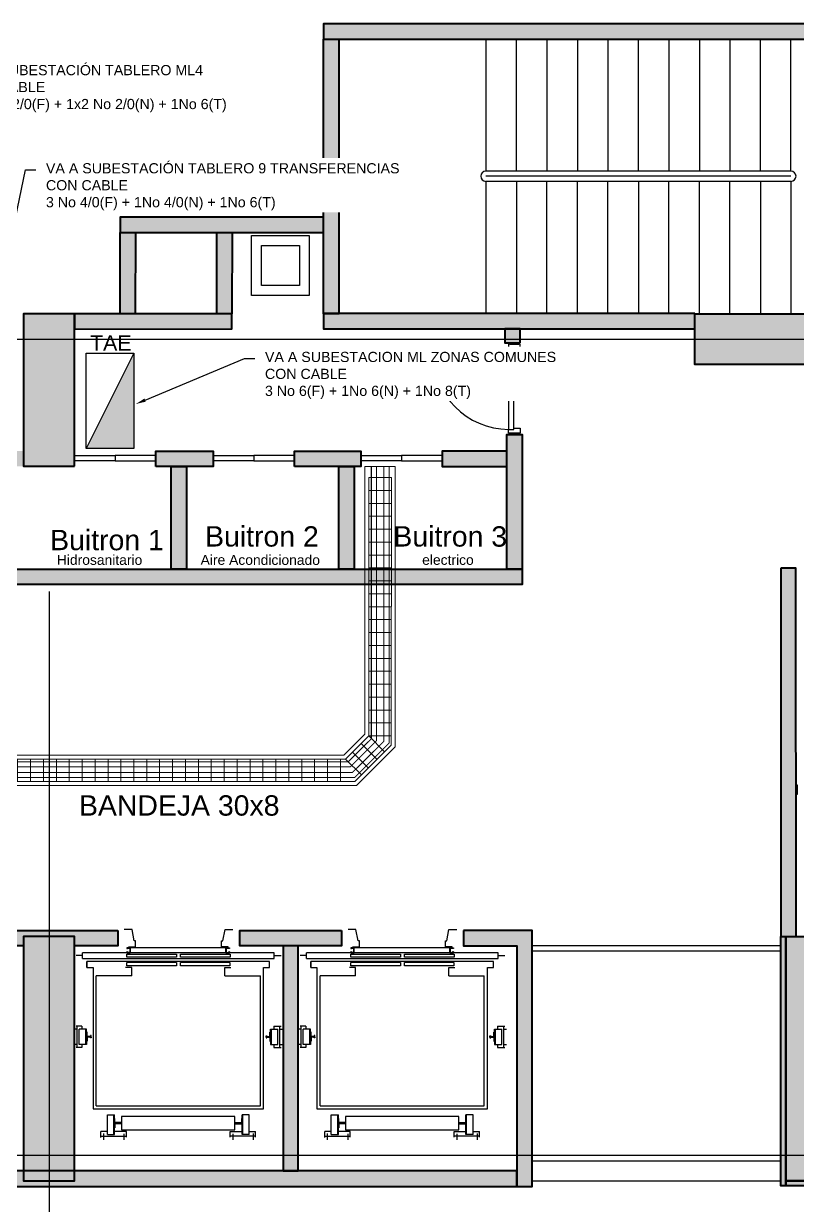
# Model space of a CAD drawing. Header units: millimetres. Extents: x -967 to 876, y -355 to 681.
# Drawn here: x 383.48 to 391.09, y -233.17 to -221.55 of the extents above; entities that cross this region are included whole.
import ezdxf
from ezdxf import colors
from ezdxf.entities.mleader import LeaderData, LeaderLine
from ezdxf.lldxf.tags import DXFTag
from ezdxf.math import Vec2, Vec3

# ---------------------------------------------------------------- set-up
doc = ezdxf.new("R2010")
doc.units = ezdxf.units.MM
doc.linetypes.add('Center', pattern=[50.8, 31.75, -6.35, 6.35, -6.35])
doc.linetypes.add('HIDDEN', pattern=[9.525, 6.35, -3.175])
for name, color, linetype, lineweight in [('-CN-GYD-BANDEJA TIPO ESCALERA', 140, 'Continuous', 18), ('-CN-GYD-TUBERÍA ILUMINACION', 5, 'Continuous', 18), ('Estructura', 8, 'Continuous', 40), ('Muro', 9, 'Continuous', 40), ('Textos 1', 7, 'Continuous', 25), ('Vidrio', 8, 'Continuous', 30)]:
    doc.layers.add(name, color=color, linetype=linetype, lineweight=lineweight)
for name, color, linetype in [('0-amob', 8, 'Continuous'), ('AMOBLAMIENTO', 8, 'Continuous'), ('AREA PARQUEO', 8, 'Continuous'), ('ASCENSOR', 8, 'Continuous'), ('EJE-ESTRUCTURA', 8, 'Center'), ('F-2', 8, 'Continuous'), ('GG_PISO 5', 8, 'Continuous'), ('HACHTCOLUMNA', 250, 'Continuous'), ('JCA_HATCH 254', 252, 'Continuous'), ('MARCO', 4, 'Continuous'), ('MUEBLE', 8, 'Continuous'), ('TB', 7, 'Continuous')]:
    doc.layers.add(name, color=color, linetype=linetype)
doc.layers.add('DIM-25', color=8, linetype='Continuous', plot=False)
doc.styles.get("Standard").update_dxf_attribs({"font": 'arial.ttf'})
tags = doc.linetypes.add('AiX_LINE', pattern='A,0.5,-0.2,["AiX",Standard,S=0.1,R=0,X=-0.1,Y=-0.05],-0.25', length=0.95).pattern_tags.tags
tags[6] = DXFTag(74, 10)

# ---------------------------------------------------------------- blocks, each defined once
blk = doc.blocks.new('Est etapa 3 torre')
at = {"layer": 'HACHTCOLUMNA'}
h = blk.add_hatch(color=256, dxfattribs=at)
h.paths.add_polyline_path([(1123.55, -5959.124), (1123.05, -5959.124), (1123.05, -5957.624), (1123.55, -5957.624)])
h.paths.add_polyline_path([(1116.05, -5959.124), (1115.55, -5959.124), (1115.55, -5957.624), (1116.05, -5957.624)])
h.paths.add_polyline_path([(1139.548, -5959.124), (1139.048, -5959.124), (1139.048, -5957.624), (1139.548, -5957.624)])
h.paths.add_polyline_path([(1132.05, -5959.124), (1131.55, -5959.124), (1131.55, -5957.624), (1132.05, -5957.624)])
h.paths.add_polyline_path([(1140.048, -5967.649), (1140.048, -5968.149), (1138.548, -5968.149), (1138.548, -5967.649)])
h.paths.add_polyline_path([(1124.05, -5967.649), (1124.05, -5968.149), (1122.55, -5968.149), (1122.55, -5967.649)])
h.paths.add_polyline_path([(1131.05, -5967.649), (1131.05, -5968.149), (1132.55, -5968.149), (1132.55, -5967.649)])
h.paths.add_polyline_path([(1115.05, -5967.649), (1115.05, -5968.149), (1116.55, -5968.149), (1116.55, -5967.649)])
h.paths.add_polyline_path([(1140.048, -5975.649), (1140.048, -5976.149), (1138.548, -5976.149), (1138.548, -5975.649)])
h.paths.add_polyline_path([(1124.05, -5975.649), (1124.05, -5976.149), (1122.55, -5976.149), (1122.55, -5975.649)])
h.paths.add_polyline_path([(1131.05, -5975.649), (1131.05, -5976.149), (1132.55, -5976.149), (1132.55, -5975.649)])
h.paths.add_polyline_path([(1115.05, -5975.649), (1115.05, -5976.149), (1116.55, -5976.149), (1116.55, -5975.649)])
h.paths.add_polyline_path([(1140.048, -5985.749), (1140.048, -5986.249), (1138.548, -5986.249), (1138.548, -5985.749)])
h.paths.add_polyline_path([(1124.05, -5985.749), (1124.05, -5986.249), (1122.55, -5986.249), (1122.55, -5985.749)])
h.paths.add_polyline_path([(1131.05, -5985.749), (1131.05, -5986.249), (1132.55, -5986.249), (1132.55, -5985.749)])
h.paths.add_polyline_path([(1115.05, -5985.749), (1115.05, -5986.249), (1116.55, -5986.249), (1116.55, -5985.749)])
h.paths.add_polyline_path([(1140.048, -5993.749), (1140.048, -5994.249), (1138.548, -5994.249), (1138.548, -5993.749)])
h.paths.add_polyline_path([(1124.05, -5993.749), (1124.05, -5994.249), (1122.55, -5994.249), (1122.55, -5993.749)])
h.paths.add_polyline_path([(1131.05, -5993.749), (1131.05, -5994.249), (1132.55, -5994.249), (1132.55, -5993.749)])
h.paths.add_polyline_path([(1115.05, -5993.749), (1115.05, -5994.249), (1116.55, -5994.249), (1116.55, -5993.749)])
h.paths.add_polyline_path([(1132.05, -6003.426), (1131.55, -6003.426), (1131.55, -6004.922), (1132.05, -6004.922)])
h.paths.add_polyline_path([(1138.153, -6003.424), (1139.653, -6003.424), (1139.653, -6003.924), (1138.153, -6003.924)])
h.paths.add_polyline_path([(1116.05, -6004.924), (1116.05, -6003.424), (1115.55, -6003.424), (1115.55, -6004.924)])
h.paths.add_polyline_path([(1123.55, -6004.924), (1123.55, -6003.424), (1123.05, -6003.424), (1123.05, -6004.924)])
h.paths.add_polyline_path([(1139.048, -6011.949), (1139.048, -6009.549), (1139.548, -6009.549), (1139.548, -6011.949)])
h.paths.add_polyline_path([(1131.55, -6009.549), (1131.55, -6011.949), (1132.05, -6011.949), (1132.05, -6009.549)])
h.paths.add_polyline_path([(1123.05, -6009.549), (1123.05, -6011.949), (1123.55, -6011.949), (1123.55, -6009.549)])
h.paths.add_polyline_path([(1116.05, -6009.549), (1116.05, -6011.949), (1115.55, -6011.949), (1115.55, -6009.549)])
at = {"layer": 'EJE-ESTRUCTURA'}
for p, q in [((1131.8, -5955.354), (1131.8, -6014.914)), ((1113.67, -6003.674), (1145.333, -6003.674)), ((1113.531, -6011.699), (1145.333, -6011.699))]:
    blk.add_line(p, q, dxfattribs=at)
at = {"layer": 'Estructura'}
for points in [[(1132.05, -6004.924), (1132.05, -6003.424), (1131.55, -6003.424), (1131.55, -6004.924)], [(1138.153, -6003.424), (1139.653, -6003.424), (1139.653, -6003.924), (1138.153, -6003.924)], [(1131.55, -6009.549), (1131.55, -6011.949), (1132.05, -6011.949), (1132.05, -6009.549)], [(1139.048, -6011.949), (1139.048, -6009.549), (1139.548, -6009.549), (1139.548, -6011.949)]]:
    blk.add_lwpolyline(points, close=True, dxfattribs=at)
blk = doc.blocks.new('MARCOE-102')
for p, q in [((0, 0), (0, -2.5)), ((0, 0), (1.75, 0)), ((1.75, 0), (1.75, -0.45)), ((0, -2.5), (1.75, -2.5)), ((0.175, -0.175), (1.575, -0.175)), ((0.175, -0.175), (0.175, -2.325)), ((0.175, -2.325), (1.575, -2.325)), ((1.375, -0.45), (1.375, -0.275)), ((1.375, -0.275), (1.575, -0.275)), ((1.75, -0.45), (1.375, -0.45)), ((1.375, -2.05), (1.375, -2.225)), ((1.75, -2.05), (1.375, -2.05)), ((1.375, -2.225), (1.575, -2.225)), ((1.575, -0.275), (1.575, -0.175)), ((1.575, -2.325), (1.575, -2.225)), ((1.75, -2.5), (1.75, -2.05))]:
    blk.add_line(p, q)
at = {"layer": 'MARCO'}
blk.add_lwpolyline([(0, 0), (0, -2.5), (1.75, -2.5), (1.75, -2.05), (1.375, -2.05), (1.375, -2.225), (1.575, -2.225), (1.575, -2.325), (0.175, -2.325), (0.175, -0.175), (1.575, -0.175), (1.575, -0.275), (1.375, -0.275), (1.375, -0.45), (1.75, -0.45), (1.75, 0), (0, 0)], dxfattribs=at)
blk = doc.blocks.new('ASCENSOR')
at = {"layer": '0-amob'}
for p, q in [((-1.747, -0.512), (-1.859, -0.533)), ((-1.859, -0.533), (-1.859, -0.609)), ((-1.69, -0.498), (-1.747, -0.498)), ((-1.747, -0.498), (-1.747, -0.512)), ((-1.69, -0.564), (-1.69, -0.498)), ((-1.68, -0.564), (-1.69, -0.564))]:
    blk.add_line(p, q, dxfattribs=at)
blk.add_lwpolyline([(-1.68, -0.564), (-1.68, 0.413), (-1.69, 0.413), (-1.69, 0.347), (-1.747, 0.347), (-1.747, 0.361), (-1.859, 0.382), (-1.859, 0.458)], dxfattribs=at)
at = {"layer": 'ASCENSOR'}
for p, q in [((-1.605, 0.869), (-1.605, 0.932)), ((-0.91, 0.876), (-0.91, 0.932)), ((-0.88, 0.922), (-0.88, 0.95)), ((-0.73, 0.922), (-0.73, 0.95)), ((-0.7, 0.876), (-0.7, 0.932)), ((-1.63, -1.015), (-1.63, 0.869)), ((-1.575, 0.869), (-1.63, 0.869)), ((-1.575, 0.869), (-1.575, -1.015)), ((-1.485, 0.826), (-1.545, 0.826)), ((-1.545, 0.826), (-1.485, 0.826)), ((-1.545, -0.971), (-1.545, 0.826)), ((-1.485, 0.826), (-1.485, 0.766)), ((-0.7, 0.921), (-0.91, 0.921)), ((-0.91, 0.876), (-0.88, 0.876)), ((-0.73, 0.902), (-0.88, 0.902)), ((-0.88, 0.83), (-0.88, 0.902)), ((-0.73, 0.836), (-0.88, 0.836)), ((-0.88, 0.836), (-0.73, 0.836)), ((-0.85, 0.83), (-0.88, 0.83)), ((-0.85, 0.83), (-0.88, 0.83)), ((-0.85, 0.83), (-0.805, 0.83)), ((-0.85, 0.83), (-0.805, 0.83)), ((-0.85, 0.83), (-0.805, 0.83)), ((-0.85, 0.83), (-0.805, 0.83)), ((-0.85, 0.823), (-0.85, 0.83)), ((-0.85, 0.823), (-0.85, 0.83)), ((-0.809, 0.823), (-0.85, 0.823)), ((-0.809, 0.823), (-0.85, 0.823)), ((-0.809, 0.785), (-0.809, 0.823)), ((-0.76, 0.83), (-0.805, 0.83)), ((-0.76, 0.83), (-0.805, 0.83)), ((-0.76, 0.83), (-0.805, 0.83)), ((-0.76, 0.83), (-0.805, 0.83)), ((-0.802, 0.823), (-0.76, 0.823)), ((-0.802, 0.823), (-0.76, 0.823)), ((-0.802, 0.785), (-0.802, 0.823)), ((-0.76, 0.823), (-0.76, 0.83)), ((-0.76, 0.823), (-0.76, 0.83)), ((-0.76, 0.83), (-0.73, 0.83)), ((-0.76, 0.83), (-0.73, 0.83)), ((-0.73, 0.836), (-0.73, 0.902)), ((-0.73, 0.876), (-0.7, 0.876)), ((-0.73, 0.83), (-0.73, 0.836)), ((-1.485, 0.766), (-0.096, 0.766)), ((-1.405, 0.385), (-1.405, 0.735)), ((-0.126, 0.735), (-1.405, 0.735)), ((-0.816, 0.785), (-0.816, 0.792)), ((-0.816, 0.792), (-0.802, 0.792)), ((-0.809, 0.785), (-0.816, 0.785)), ((-0.802, 0.785), (-0.809, 0.785)), ((-0.795, 0.792), (-0.802, 0.792)), ((-0.802, 0.785), (-0.795, 0.785)), ((-0.795, 0.785), (-0.795, 0.792)), ((-0.126, 0.735), (-0.126, -0.88)), ((-0.096, 0.766), (-0.096, -0.911)), ((-0.036, 0.625), (-0.036, 0.555)), ((0.155, 0.625), (-0.036, 0.625)), ((0.184, 0.688), (0.128, 0.688)), ((0.128, 0.625), (0.128, 0.688)), ((0.147, 0.664), (0.21, 0.664)), ((0.155, 0.625), (0.155, 0.555)), ((0.173, 0.689), (0.173, 0.438)), ((0.155, 0.561), (-0.036, 0.561)), ((0.155, 0.555), (-0.036, 0.555)), ((-0.021, 0.485), (0.109, 0.485)), ((-0.021, -0.63), (-0.021, 0.485)), ((-0.001, 0.552), (-0.001, 0.555)), ((-0.001, 0.555), (0.041, 0.555)), ((0.038, 0.552), (-0.001, 0.552)), ((0.038, 0.491), (0.038, 0.552)), ((0.041, 0.555), (0.041, 0.491)), ((0.089, 0.555), (0.041, 0.555)), ((0.047, 0.555), (0.047, 0.491)), ((0.05, 0.491), (0.05, 0.552)), ((0.05, 0.552), (0.089, 0.552)), ((0.089, 0.552), (0.089, 0.555)), ((0.089, 0.552), (0.089, 0.555)), ((0.109, 0.485), (0.109, -0.63)), ((0.128, 0.438), (0.128, 0.555)), ((-1.68, 0.434), (-1.671, 0.434)), ((-1.68, 0.434), (-1.671, 0.434)), ((-1.68, 0.399), (-1.68, 0.434)), ((-1.68, 0.399), (-1.68, 0.434)), ((-1.63, 0.399), (-1.68, 0.399)), ((-1.63, 0.399), (-1.68, 0.399)), ((-1.676, 0.43), (-1.674, 0.43)), ((-1.674, 0.43), (-1.676, 0.43)), ((-1.676, 0.402), (-1.676, 0.43)), ((-1.676, 0.43), (-1.676, 0.402)), ((-1.633, 0.402), (-1.676, 0.402)), ((-1.676, 0.402), (-1.633, 0.402)), ((-1.674, 0.426), (-1.674, 0.43)), ((-1.674, 0.426), (-1.674, 0.43)), ((-1.671, 0.426), (-1.674, 0.426)), ((-1.671, 0.426), (-1.674, 0.426)), ((-1.671, 0.434), (-1.671, 0.426)), ((-1.671, 0.434), (-1.671, 0.426)), ((-1.639, 0.434), (-1.639, 0.426)), ((-1.63, 0.434), (-1.639, 0.434)), ((-1.639, 0.434), (-1.63, 0.434)), ((-1.639, 0.426), (-1.639, 0.434)), ((-1.639, 0.426), (-1.635, 0.426)), ((-1.635, 0.426), (-1.639, 0.426)), ((-1.635, 0.43), (-1.633, 0.43)), ((-1.635, 0.426), (-1.635, 0.43)), ((-1.635, 0.43), (-1.635, 0.426)), ((-1.633, 0.43), (-1.635, 0.43)), ((-1.633, 0.402), (-1.633, 0.43)), ((-1.633, 0.402), (-1.633, 0.43)), ((-1.63, 0.399), (-1.63, 0.434)), ((-1.63, 0.434), (-1.63, 0.399)), ((-1.587, 0.433), (-1.618, 0.433)), ((-1.618, 0.433), (-1.618, -0.056)), ((-1.587, -0.056), (-1.587, 0.433)), ((-1.503, 0.434), (-1.534, 0.434)), ((-1.534, -0.056), (-1.534, 0.434)), ((-1.503, -0.056), (-1.503, 0.434)), ((-1.485, 0.385), (-1.485, 0.445)), ((-1.405, 0.385), (-1.485, 0.385)), ((0.184, 0.438), (0.128, 0.438)), ((0.149, 0.463), (0.209, 0.463)), ((-1.618, -0.056), (-1.587, -0.056)), ((-1.587, -0.095), (-1.618, -0.095)), ((-1.618, -0.095), (-1.618, -0.583)), ((-1.587, -0.583), (-1.587, -0.095)), ((-1.534, -0.056), (-1.503, -0.056)), ((-1.503, -0.095), (-1.534, -0.095)), ((-1.534, -0.58), (-1.534, -0.095)), ((-1.503, -0.58), (-1.503, -0.095)), ((-1.534, -0.58), (-1.503, -0.58)), ((-1.405, -0.53), (-1.485, -0.53)), ((-1.485, -0.53), (-1.485, -0.59)), ((-1.405, -0.53), (-1.405, -0.88)), ((-1.618, -0.583), (-1.587, -0.583)), ((0.109, -0.63), (-0.021, -0.63)), ((-0.001, -0.697), (-0.001, -0.7)), ((0.038, -0.697), (-0.001, -0.697)), ((0.038, -0.636), (0.038, -0.697)), ((0.041, -0.7), (0.041, -0.636)), ((0.047, -0.7), (0.047, -0.636)), ((0.05, -0.636), (0.05, -0.697)), ((0.05, -0.697), (0.089, -0.697)), ((0.089, -0.697), (0.089, -0.7)), ((0.184, -0.583), (0.128, -0.583)), ((0.128, -0.583), (0.128, -0.7)), ((0.149, -0.609), (0.209, -0.609)), ((0.173, -0.834), (0.173, -0.583)), ((0.155, -0.7), (-0.036, -0.7)), ((-0.036, -0.77), (-0.036, -0.7)), ((0.155, -0.706), (-0.036, -0.706)), ((0.155, -0.77), (-0.036, -0.77)), ((-0.001, -0.7), (0.041, -0.7)), ((0.089, -0.7), (0.047, -0.7)), ((0.128, -0.77), (0.128, -0.833)), ((0.147, -0.809), (0.21, -0.809)), ((0.155, -0.77), (0.155, -0.7)), ((-0.096, -0.911), (-1.485, -0.911)), ((-1.485, -0.911), (-1.485, -0.971)), ((-0.126, -0.88), (-1.405, -0.88)), ((0.184, -0.833), (0.128, -0.833)), ((-1.575, -1.015), (-1.63, -1.015)), ((-1.605, -1.015), (-1.605, -1.083)), ((-1.485, -0.971), (-1.545, -0.971)), ((-0.91, -1.011), (-0.88, -1.011)), ((-0.91, -1.011), (-0.91, -1.083)), ((-0.85, -0.981), (-0.88, -0.981)), ((-0.85, -0.981), (-0.88, -0.981)), ((-0.88, -0.981), (-0.88, -1.052)), ((-0.73, -0.987), (-0.88, -0.987)), ((-0.88, -0.987), (-0.73, -0.987)), ((-0.808, -0.974), (-0.85, -0.974)), ((-0.808, -0.974), (-0.85, -0.974)), ((-0.85, -0.974), (-0.85, -0.981)), ((-0.85, -0.974), (-0.85, -0.981)), ((-0.85, -0.981), (-0.805, -0.981)), ((-0.85, -0.981), (-0.805, -0.981)), ((-0.85, -0.981), (-0.805, -0.981)), ((-0.85, -0.981), (-0.805, -0.981)), ((-0.808, -0.936), (-0.815, -0.936)), ((-0.815, -0.936), (-0.815, -0.943)), ((-0.815, -0.943), (-0.801, -0.943)), ((-0.808, -0.936), (-0.808, -0.974)), ((-0.801, -0.936), (-0.808, -0.936)), ((-0.76, -0.981), (-0.805, -0.981)), ((-0.76, -0.981), (-0.805, -0.981)), ((-0.76, -0.981), (-0.805, -0.981)), ((-0.76, -0.981), (-0.805, -0.981)), ((-0.801, -0.936), (-0.801, -0.974)), ((-0.801, -0.936), (-0.794, -0.936)), ((-0.794, -0.943), (-0.801, -0.943)), ((-0.801, -0.974), (-0.76, -0.974)), ((-0.801, -0.974), (-0.76, -0.974)), ((-0.794, -0.936), (-0.794, -0.943)), ((-0.76, -0.974), (-0.76, -0.981)), ((-0.76, -0.974), (-0.76, -0.981)), ((-0.76, -0.981), (-0.73, -0.981)), ((-0.76, -0.981), (-0.73, -0.981)), ((-0.73, -0.981), (-0.73, -0.987)), ((-0.73, -0.987), (-0.73, -1.052)), ((-0.73, -1.011), (-0.7, -1.011)), ((-0.7, -1.011), (-0.7, -1.083)), ((-0.7, -1.072), (-0.91, -1.072)), ((-0.73, -1.052), (-0.88, -1.052)), ((-0.88, -1.073), (-0.88, -1.1)), ((-0.73, -1.073), (-0.73, -1.1))]:
    blk.add_line(p, q, dxfattribs=at)
for centre, radius, start, end in [((0.044, 0.491), 0.006, 180, 270), ((0.044, 0.491), 0.003, 180, 270), ((0.044, 0.491), 0.006, 270, 0), ((0.044, 0.491), 0.003, 270, 0), ((0.044, -0.636), 0.006, 90, 180), ((0.044, -0.636), 0.003, 90, 180), ((0.044, -0.636), 0.006, 0, 90), ((0.044, -0.636), 0.003, 0, 90)]:
    blk.add_arc(centre, radius, start, end, dxfattribs=at)
for points in [[(-0.795, 0.792), (-0.795, 0.785), (-0.816, 0.785), (-0.816, 0.792)], [(-0.816, 0.785), (-0.816, 0.792), (-0.795, 0.785), (-0.816, 0.785)], [(-0.795, 0.785), (-0.816, 0.785), (-0.795, 0.792), (-0.816, 0.792)], [(-0.794, -0.943), (-0.794, -0.936), (-0.815, -0.936), (-0.815, -0.943)], [(-0.815, -0.936), (-0.815, -0.943), (-0.794, -0.936), (-0.815, -0.936)], [(-0.794, -0.936), (-0.815, -0.936), (-0.794, -0.943), (-0.815, -0.943)]]:
    blk.add_solid(points, dxfattribs=at)
at = {"layer": 'ASCENSOR', "xscale": 0.01999999999998181, "yscale": 0.01999999999998181, "zscale": 0.01999999999998181, "rotation": 270}
blk.add_blockref('MARCOE-102', (-1.63, -0.541), dxfattribs=at)
blk = doc.blocks.new('A$C9ce45cf1')
at = {"layer": 'JCA_HATCH 254'}
h = blk.add_hatch(color=256, dxfattribs=at)
h.paths.add_polyline_path([(48.295, 15.34), (48.295, 15.19), (48.643, 15.19), (48.643, 15.34)])
h.paths.add_polyline_path([(48.643, 15.34), (48.793, 15.34), (48.793, 13.989), (48.643, 13.989)])
h.paths.add_polyline_path([(51.355, 13.839), (51.355, 13.989), (48.295, 13.989), (48.295, 13.839)])
h.paths.add_polyline_path([(47.945, 9.215), (47.945, 13.84), (47.795, 13.84), (47.795, 9.58), (47.795, 9.215)])
h.paths.add_polyline_path([(51.355, 10.664), (51.205, 10.664), (51.205, 13.839), (51.355, 13.839)])
h.paths.add_polyline_path([(49.954, 10.814), (49.955, 9.125), (50.305, 9.125), (50.305, 9.275), (50.106, 9.275), (50.104, 10.814)])
h.paths.add_polyline_path([(51.355, 9.275), (51.205, 9.275), (51.205, 8.625), (51.355, 8.625)])
h.paths.add_polyline_path([(51.205, 9.125), (51.205, 9.125), (51.205, 9.275), (51.205, 9.275)], flags=16)
h.paths.add_polyline_path([(47.795, 6.78), (51.355, 6.78), (51.355, 6.93), (48.295, 6.93), (48.295, 6.815), (47.795, 6.815)])
h.paths.add_polyline_path([(51.205, 7.425), (51.205, 6.93), (51.355, 6.93), (51.355, 7.425)])
h.paths.add_polyline_path([(54.67, 9.275), (54.67, 9.125), (54.104, 9.125), (54.104, 6.76), (53.954, 6.76), (53.954, 9.275)])
h.paths.add_polyline_path([(57.223, 9.275), (57.223, 9.125), (56.795, 9.125), (56.795, 9.215), (56.295, 9.215), (56.295, 9.125), (55.87, 9.125), (55.87, 9.275)])
h.paths.add_polyline_path([(54.104, 6.76), (61.147, 6.76), (61.147, 6.913), (54.104, 6.913)])
h.paths.add_polyline_path([(59.422, 9.275), (59.422, 9.125), (58.423, 9.125), (58.423, 9.275)])
h.paths.add_polyline_path([(58.847, 6.913), (58.997, 6.913), (58.997, 9.125), (58.847, 9.125), (58.847, 9.127), (58.847, 6.913), (58.847, 6.913)])
h.paths.add_polyline_path([(60.622, 9.275), (60.622, 9.125), (61.147, 9.125), (61.147, 6.76), (61.297, 6.76), (61.297, 9.275)])
h.paths.add_polyline_path([(64.293, 6.915), (68.094, 6.915), (68.094, 6.765), (64.293, 6.765)])
h.paths.add_polyline_path([(63.743, 6.765), (63.743, 9.215), (63.793, 9.215), (63.793, 6.815), (64.293, 6.815), (64.293, 6.765)])
h.paths.add_polyline_path([(67.528, 8.419), (67.528, 6.915), (67.378, 6.915), (67.378, 8.419)])
h.paths.add_polyline_path([(67.528, 8.419), (67.944, 8.419), (67.944, 8.269), (67.528, 8.269)])
h.paths.add_polyline_path([(68.094, 8.419), (68.094, 6.915), (67.944, 6.915), (67.944, 8.419)])
h.paths.add_polyline_path([(64.792, 10.734), (67.944, 10.735), (67.944, 10.584), (64.792, 10.584)])
h.paths.add_polyline_path([(65.401, 11.674), (65.401, 10.735), (65.551, 10.735), (65.551, 11.674)])
h.paths.add_polyline_path([(63.741, 12.837), (63.743, 9.215), (63.893, 9.215), (63.891, 12.837)])
h.paths.add_polyline_path([(63.892, 10.734), (63.892, 10.734), (63.892, 10.584), (63.892, 10.584)], flags=17)
h.paths.add_polyline_path([(65.401, 12.827), (67.944, 12.827), (67.944, 12.677), (65.401, 12.677)])
h.paths.add_polyline_path([(68.094, 12.827), (68.094, 11.623), (67.944, 11.623), (67.944, 12.827)])
h.paths.add_polyline_path([(65.401, 16.593), (65.401, 15.034), (65.551, 15.034), (65.551, 16.593)])
h.paths.add_polyline_path([(67.496, 16.591), (65.401, 16.595), (65.401, 16.745), (67.497, 16.741)])
h.paths.add_polyline_path([(67.714, 18.19), (59.246, 18.189), (59.246, 18.039), (67.714, 18.04)])
h.paths.add_polyline_path([(59.246, 15.339), (59.246, 18.039), (59.396, 18.039), (59.396, 15.339)])
h = blk.add_hatch(color=256, dxfattribs=at)
h.paths.add_polyline_path([(59.246, 16.29), (57.245, 16.29), (57.245, 16.14), (59.246, 16.14)])
h.paths.add_polyline_path([(58.345, 16.14), (58.344, 15.19), (56.795, 15.189), (56.795, 15.339), (57.244, 15.34), (57.245, 16.14), (57.395, 16.136), (57.394, 15.34), (58.195, 15.34), (58.196, 16.14)])
h = blk.add_hatch(color=256, dxfattribs=at)
h.paths.add_polyline_path([(62.897, 15.341), (59.246, 15.341), (59.246, 15.191), (62.897, 15.191)])
h.paths.add_polyline_path([(57.595, 13.838), (57.595, 13.988), (58.159, 13.989), (58.159, 13.839)])
h.paths.add_polyline_path([(58.959, 13.838), (58.959, 13.988), (59.613, 13.989), (59.613, 13.839)])
h.paths.add_polyline_path([(61.047, 13.838), (61.047, 13.988), (60.413, 13.989), (60.413, 13.839)])
h.paths.add_polyline_path([(61.197, 12.827), (61.047, 12.827), (61.047, 14.152), (61.197, 14.152)])
h.paths.add_polyline_path([(53.954, 12.827), (61.197, 12.827), (61.197, 12.677), (53.954, 12.677)])
h.paths.add_polyline_path([(59.547, 12.827), (59.397, 12.827), (59.397, 13.838), (59.547, 13.838)])
h.paths.add_polyline_path([(57.898, 12.827), (57.748, 12.827), (57.748, 13.839), (57.898, 13.839)])
h.paths.add_polyline_path([(53.954, 12.827), (53.954, 13.839), (54.104, 13.839), (54.104, 12.827)])
h.paths.add_polyline_path([(53.954, 13.838), (53.954, 13.988), (56.295, 13.989), (56.295, 13.839)])
blk.add_hatch(color=256, dxfattribs=at).paths.add_polyline_path([(61.178, 15.054), (61.178, 15.191), (61.028, 15.191), (61.028, 15.054)])
at = {"layer": 'AMOBLAMIENTO'}
for points in [[(59.105, 16.109), (59.105, 15.52), (58.538, 15.52), (58.538, 16.109)], [(59.008, 16.011), (59.008, 15.617), (58.635, 15.617), (58.635, 16.011)]]:
    blk.add_lwpolyline(points, close=True, dxfattribs=at)
at = {"layer": 'AREA PARQUEO'}
for p, q in [((60.842, 18.041), (60.842, 16.741)), ((61.142, 16.741), (61.142, 18.041)), ((61.442, 18.041), (61.442, 16.741)), ((61.742, 18.041), (61.742, 16.741)), ((62.042, 18.041), (62.042, 16.741)), ((62.342, 16.741), (62.342, 18.041)), ((62.642, 18.041), (62.642, 16.741)), ((62.942, 18.041), (62.942, 16.741)), ((63.242, 18.041), (63.242, 16.741)), ((63.542, 16.741), (63.542, 18.041)), ((63.842, 16.741), (63.842, 18.041)), ((63.842, 16.741), (60.842, 16.741)), ((63.842, 16.691), (60.842, 16.691)), ((63.842, 16.641), (60.842, 16.641)), ((60.842, 16.641), (60.842, 15.341)), ((61.142, 16.641), (61.142, 15.341)), ((61.442, 15.341), (61.442, 16.641)), ((61.742, 15.341), (61.742, 16.641)), ((62.042, 15.341), (62.042, 16.641)), ((62.342, 16.641), (62.342, 15.341)), ((62.642, 15.341), (62.642, 16.641)), ((62.942, 15.341), (62.942, 16.641)), ((63.242, 15.341), (63.242, 16.641)), ((63.542, 16.641), (63.543, 15.34)), ((63.842, 16.641), (63.842, 15.341))]:
    blk.add_line(p, q, dxfattribs=at)
for centre, start, end in [((60.842, 16.691), 90, 270), ((63.842, 16.691), 270, 90)]:
    blk.add_arc(centre, 0.05, start, end, dxfattribs=at)
at = {"layer": 'DIM-25'}
blk.add_arc((61.072, 14.953), 0.751, 180.044, 269.4867, dxfattribs=at)
at = {"layer": 'F-2'}
for points in [[(61.116, 14.991), (61.178, 14.991), (61.178, 15.041), (61.065, 15.041), (61.065, 15.003), (61.116, 15.003), (61.116, 14.991)], [(61.078, 15.054), (61.078, 15.041), (61.165, 15.041), (61.165, 15.054)], [(61.116, 14.215), (61.178, 14.215), (61.178, 14.164), (61.065, 14.164), (61.065, 14.202), (61.116, 14.202), (61.116, 14.215)], [(61.078, 14.152), (61.078, 14.164), (61.165, 14.164), (61.165, 14.152)], [(63.892, 10.616), (63.905, 10.616), (63.905, 10.703), (63.892, 10.703)]]:
    blk.add_lwpolyline(points, dxfattribs=at)
for points in [[(61.116, 15.003), (61.065, 15.003), (61.065, 14.202), (61.116, 14.202)], [(63.743, 6.815), (63.743, 7.008), (61.297, 7.008), (61.297, 6.815)]]:
    blk.add_lwpolyline(points, close=True, dxfattribs=at)
at = {"layer": 'F-2', "elevation": -2415.091}
for points in [[(57.195, 13.945), (57.195, 13.894), (56.795, 13.894), (56.795, 13.945)], [(57.195, 13.945), (57.195, 13.894), (57.595, 13.894), (57.595, 13.945)], [(58.559, 13.945), (58.559, 13.894), (58.159, 13.894), (58.159, 13.945)], [(58.559, 13.945), (58.559, 13.894), (58.959, 13.894), (58.959, 13.945)], [(60.013, 13.945), (60.013, 13.894), (59.613, 13.894), (59.613, 13.945)], [(60.013, 13.945), (60.013, 13.894), (60.413, 13.894), (60.413, 13.945)]]:
    blk.add_lwpolyline(points, close=True, dxfattribs=at)
at = {"layer": 'MUEBLE', "linetype": 'HIDDEN'}
blk.add_lwpolyline([(61.065, 14.953), (61.065, 15.003), (60.321, 15.003), (60.321, 14.953)], close=True, dxfattribs=at)
at = {"layer": 'Muro'}
for points in [[(67.714, 18.19), (59.246, 18.189), (59.246, 18.039), (67.714, 18.04)], [(59.246, 16.29), (57.245, 16.29), (57.245, 16.14), (59.246, 16.14)], [(57.395, 16.14), (57.394, 15.34), (57.244, 15.34), (57.245, 16.14)], [(58.345, 16.14), (58.344, 15.34), (58.194, 15.34), (58.195, 16.14)], [(58.344, 15.34), (56.795, 15.339), (56.795, 15.189), (58.344, 15.19)], [(62.897, 15.341), (59.246, 15.341), (59.246, 15.191), (62.897, 15.191)], [(61.178, 15.054), (61.178, 15.191), (61.028, 15.191), (61.028, 15.054)], [(61.197, 12.827), (61.047, 12.827), (61.047, 14.152), (61.197, 14.152)], [(57.595, 13.838), (57.595, 13.988), (58.159, 13.989), (58.159, 13.839)], [(53.954, 12.827), (61.197, 12.827), (61.197, 12.677), (53.954, 12.677)], [(63.741, 12.837), (63.743, 9.215), (63.893, 9.215), (63.891, 12.837)], [(57.223, 9.275), (57.223, 9.125), (56.795, 9.125), (56.795, 9.215), (56.295, 9.215), (56.295, 9.125), (55.87, 9.125), (55.87, 9.275)], [(59.422, 9.275), (59.422, 9.125), (58.423, 9.125), (58.423, 9.275)], [(60.622, 9.275), (60.622, 9.125), (61.147, 9.125), (61.147, 6.76), (61.297, 6.76), (61.297, 9.275)], [(63.793, 6.765), (63.743, 6.765), (63.743, 9.215), (63.793, 9.215)], [(58.847, 6.913), (58.997, 6.913), (58.997, 6.913), (58.997, 9.125), (58.847, 9.125), (58.847, 9.127), (58.847, 9.127), (58.847, 9.127), (58.847, 6.913), (58.847, 6.913)], [(54.104, 6.76), (61.147, 6.76), (61.147, 6.913), (54.104, 6.913)], [(63.793, 6.765), (63.793, 6.815), (64.293, 6.815), (64.293, 6.765)]]:
    blk.add_lwpolyline(points, close=True, dxfattribs=at)
for points, elevation in [([(59.246, 15.339), (59.246, 18.039), (59.396, 18.039), (59.396, 15.339)], 1207.545), ([(58.959, 13.838), (58.959, 13.988), (59.613, 13.989), (59.613, 13.839)], -2415.091), ([(61.047, 13.838), (61.047, 13.988), (60.413, 13.989), (60.413, 13.839)], -2415.091), ([(57.898, 12.827), (57.748, 12.827), (57.748, 13.839), (57.898, 13.839)], 2415.091), ([(59.547, 12.827), (59.397, 12.827), (59.397, 13.838), (59.547, 13.838)], 1207.545)]:
    blk.add_lwpolyline(points, close=True, dxfattribs=dict(at, elevation=elevation))
at = {"layer": 'Vidrio'}
blk.add_lwpolyline([(63.743, 9.075), (63.743, 9.125), (61.297, 9.125), (61.297, 9.075)], close=True, dxfattribs=at)
at = {"layer": 'ASCENSOR', "xscale": -1, "rotation": 90.0056748733478}
for p in [(57.744, 7.426), (59.946, 7.426)]:
    blk.add_blockref('ASCENSOR', p, dxfattribs=at)
at = {"layer": 'Muro'}
blk.add_blockref('Est etapa 3 torre', (-1075.255, 6018.764), dxfattribs=at)
blk = doc.blocks.new('TB')
at = {"layer": 'TB'}
h = blk.add_hatch(color=256, dxfattribs=at)
h.dxf.hatch_style = 1
h.paths.add_polyline_path([(0.1564, 0), (-0.1564, 0.1562), (-0.1564, 0)])
blk.add_lwpolyline([(-0.1564, 0.1562), (0.1564, 0.1562), (0.1564, 0), (-0.1564, 0)], close=True, dxfattribs=at)
blk.add_lwpolyline([(0.1564, 0), (-0.1564, 0.1562)], dxfattribs=at)

msp = doc.modelspace()

# ---------------------------------------------------------------- hatches: boundary and pattern name
at = {"layer": '-CN-GYD-BANDEJA TIPO ESCALERA'}
h = msp.add_hatch(dxfattribs=at)
h.set_pattern_fill('ANSI31', color=1, scale=0.04, angle=135)
h.set_pattern_definition([(180, (209.66943, -1.3501), (0, -0.127), [])])
h.paths.add_polyline_path([(386.879, -228.559), (387.099, -228.559), (387.099, -226.014), (386.88, -226.014)])
h = msp.add_hatch(dxfattribs=at)
h.set_pattern_fill('ANSI31', color=1, scale=0.04, angle=45)
h.set_pattern_definition([(90, (210.70413, -2.21852), (-0.127, 0), [])])
h.paths.add_polyline_path([(386.65, -229.001), (386.65, -228.781), (380.452, -228.781), (380.452, -229.001)])

# ---------------------------------------------------------------- linework, layer by layer
at = {"layer": '-CN-GYD-BANDEJA TIPO ESCALERA', "color": 1, "elevation": -2415.091}
msp.add_lwpolyline([(387.139, -228.661), (387.139, -225.903), (386.84, -225.903), (386.839, -228.537)], dxfattribs=at)
at = {"layer": '-CN-GYD-BANDEJA TIPO ESCALERA', "color": 1}
msp.add_lwpolyline([(386.879, -228.553), (387.099, -228.553), (387.1, -226.013), (386.879, -226.013)], close=True, dxfattribs=at)
for points in [[(386.879, -226.013), (387.1, -226.013)], [(386.839, -228.537), (386.634, -228.741)], [(386.65, -228.781), (380.503, -228.781), (380.503, -229.001), (386.741, -229.001)]]:
    msp.add_lwpolyline(points, dxfattribs=at)
at = {"layer": '-CN-GYD-BANDEJA TIPO ESCALERA', "color": 1, "lineweight": 13}
for points in [[(386.634, -229.001), (386.741, -229.001), (387.099, -228.644), (387.099, -228.383)], [(386.634, -228.781), (386.65, -228.781), (386.879, -228.553), (386.879, -228.383)], [(386.634, -229.041), (386.758, -229.041), (387.139, -228.661)], [(386.804, -228.628), (386.959, -228.784)], [(386.879, -228.553), (387.034, -228.709)], [(386.718, -228.714), (386.874, -228.869)], [(386.65, -228.781), (386.806, -228.937)]]:
    msp.add_lwpolyline(points, dxfattribs=at)
at = {"layer": '-CN-GYD-TUBERÍA ILUMINACION', "linetype": 'AiX_LINE', "ltscale": 10, "const_width": 0.01}
for points in [[(376.399, -225.284), (376.399, -224.897), (379.907, -224.897), (379.907, -228.624), (380.201, -228.912), (386.718, -228.912)], [(386.696, -228.857), (380.215, -228.857), (379.96, -228.606), (379.96, -224.897), (383.023, -224.897), (383.023, -225.284)], [(386.953, -225.899), (386.953, -228.601), (386.696, -228.857), (386.634, -228.857)], [(386.634, -228.912), (386.718, -228.912), (387.027, -228.605), (387.027, -225.903)]]:
    msp.add_lwpolyline(points, dxfattribs=at)
at = {"layer": '-CN-GYD-TUBERÍA ILUMINACION', "color": 1, "linetype": 'AiX_LINE', "ltscale": 10, "const_width": 0.01}
for points in [[(377.179, -225.284), (377.179, -225.042), (379.857, -225.042), (379.857, -228.645), (380.18, -228.962), (386.739, -228.962)], [(386.676, -228.807), (380.236, -228.807), (380.01, -228.585), (380.01, -225.042), (382.04, -225.042), (382.04, -225.284)], [(386.903, -225.899), (386.903, -228.581), (386.676, -228.807), (386.634, -228.807)], [(386.634, -228.962), (386.739, -228.962), (387.077, -228.625), (387.077, -225.903)]]:
    msp.add_lwpolyline(points, dxfattribs=at)

# ---------------------------------------------------------------- block references
msp.add_blockref('A$C9ce45cf1', (327.188, -239.742))

# ---------------------------------------------------------------- texts
at = {"layer": 'GG_PISO 5'}
for s, height, p in [('Buitron 1', 0.2, (383.744, -226.727)), ('Buitron 2', 0.2, (385.268, -226.691)), ('Buitron 3 ', 0.2, (387.12, -226.691)), ('Hidrosanitario', 0.09752, (383.81, -226.871)), ('Aire Acondicionado', 0.09752, (385.224, -226.871)), ('electrico', 0.0975, (387.403, -226.871))]:
    msp.add_text(s, height=height, rotation=359.9331, dxfattribs=at).set_placement(p)
at = {"layer": 'Textos 1', "insert": (384.028, -229.137), "char_height": 0.2, "width": 4.25953, "attachment_point": 1}
msp.add_mtext('BANDEJA 30x8 ', dxfattribs=at)

# ---------------------------------------------------------------- next in the draw order: leaders
at = {"color": 7, "lineweight": 0}
ml = msp.add_multileader_mtext('Standard', dxfattribs=at)
ml.set_content('\\A1;VA A SUBESTACIÓN TABLERO 9 TRANSFERENCIAS\\PCON CABLE\\P3 No 4/0(F) + 1No 4/0(N) + 1No 6(T)', color=7)
ml.set_leader_properties()
ml.build(insert=Vec2(0, 0))
ml.multileader.update_dxf_attribs({"dogleg_length": 0.1, "arrow_head_size": 0.1})
ctx = ml.context
ctx.base_point, ctx.char_height, ctx.arrow_head_size, ctx.landing_gap_size, ctx.plane_origin = Vec3(383.603, -222.986), 0.1, 0.1, 0.1, Vec3(387.272, -219.849)
notes = []
notes.append((ctx, [(0, (1, 1, 0), (383.503, -222.986), (1, 0), 0.1, [(0, [(383.023, -225.284)], 0, [])])]))
ctx.mtext.insert, ctx.mtext.width, ctx.mtext.flow_direction = Vec3(383.703, -222.922), 3.47085, 5
ctx.mtext.has_bg_fill, ctx.mtext.bg_color, ctx.mtext.bg_scale_factor, ctx.mtext.bg_transparency, ctx.mtext.use_window_bg_color = 1, -1027028792, 1.5, 0, 1
for ctx, leaders in notes:
    for number, flags, end, landing, length, lines in leaders:
        leader = LeaderData()
        leader.index, (leader.has_last_leader_line, leader.has_dogleg_vector, leader.attachment_direction) = number, flags
        leader.last_leader_point, leader.dogleg_vector, leader.dogleg_length = Vec3(end), Vec3(landing), length
        for number, points, colour, breaks in lines:
            line = LeaderLine()
            line.index, line.vertices, line.color, line.breaks = number, Vec3.list(points), colors.encode_raw_color(colour), breaks
            leader.lines.append(line)
        ctx.leaders.append(leader)

# ---------------------------------------------------------------- next in the draw order: leaders
ml = msp.add_multileader_mtext('Standard', dxfattribs=at)
ml.set_content('\\A1;VA A SUBESTACIÓN TABLERO ML4\\PCON CABLE\\P3x2 No 2/0(F) + 1x2 No 2/0(N) + 1No 6(T)', color=7)
ml.set_leader_properties()
ml.build(insert=Vec2(0, 0))
ml.multileader.update_dxf_attribs({"dogleg_length": 0.1, "arrow_head_size": 0.1})
ctx = ml.context
ctx.base_point, ctx.char_height, ctx.arrow_head_size, ctx.landing_gap_size, ctx.plane_origin = Vec3(382.788, -222.022), 0.1, 0.1, 0.1, Vec3(386.287, -220.199)
notes = []
notes.append((ctx, [(0, (1, 1, 0), (382.688, -222.022), (1, 0), 0.1, [(0, [(382.04, -225.123)], 0, [])])]))
ctx.mtext.insert, ctx.mtext.width, ctx.mtext.flow_direction = Vec3(382.888, -221.957), 2.58913, 5
ctx.mtext.has_bg_fill, ctx.mtext.bg_color, ctx.mtext.bg_scale_factor, ctx.mtext.bg_transparency, ctx.mtext.use_window_bg_color = 1, -1027028792, 1.5, 0, 1
for ctx, leaders in notes:
    for number, flags, end, landing, length, lines in leaders:
        leader = LeaderData()
        leader.index, (leader.has_last_leader_line, leader.has_dogleg_vector, leader.attachment_direction) = number, flags
        leader.last_leader_point, leader.dogleg_vector, leader.dogleg_length = Vec3(end), Vec3(landing), length
        for number, points, colour, breaks in lines:
            line = LeaderLine()
            line.index, line.vertices, line.color, line.breaks = number, Vec3.list(points), colors.encode_raw_color(colour), breaks
            leader.lines.append(line)
        ctx.leaders.append(leader)

# ---------------------------------------------------------------- next in the draw order: linework, layer by layer
at = {"layer": '-CN-GYD-BANDEJA TIPO ESCALERA', "color": 1, "lineweight": 13}
msp.add_lwpolyline([(377.328, -225.123), (379.398, -225.123), (379.782, -225.123), (379.782, -225.632), (379.782, -228.412), (379.782, -228.661), (380.163, -229.041), (380.412, -229.041), (386.758, -229.041)], dxfattribs=at)
at = {"layer": '-CN-GYD-BANDEJA TIPO ESCALERA', "color": 1}
msp.add_lwpolyline([(386.634, -228.741), (380.412, -228.741), (380.287, -228.741), (380.082, -228.537), (380.082, -228.412), (380.082, -225.632), (380.082, -225.123), (381.89, -225.123), (381.89, -225.284)], dxfattribs=at)

# ---------------------------------------------------------------- next in the draw order: block references
at = {"layer": 'TB', "xscale": 3, "yscale": 3, "zscale": 1.5, "rotation": 90}
msp.add_blockref('TB', (384.568, -225.258), dxfattribs=at)

# ---------------------------------------------------------------- next in the draw order: texts
at = {"layer": 'Textos 1', "color": 42, "true_color": 0xdd8108, "insert": (384.137, -224.614), "char_height": 0.15, "width": 0.79397, "attachment_point": 1}
msp.add_mtext('\\A1;TAE', dxfattribs=at)

# ---------------------------------------------------------------- next in the draw order: leaders
at = {"color": 7, "lineweight": 0}
ml = msp.add_multileader_mtext('Standard', dxfattribs=at)
ml.set_content('{\\C256;VA A SUBESTACION ML ZONAS COMUNES\\P\\A1;\\C7;CON CABLE\\P3 No 6(F) + 1No 6(N) + 1No 8(T)}', color=7)
ml.set_leader_properties()
ml.build(insert=Vec2(0, 0))
ml.multileader.update_dxf_attribs({"dogleg_length": 0.1, "arrow_head_size": 0.1})
ctx = ml.context
ctx.base_point, ctx.char_height, ctx.arrow_head_size, ctx.landing_gap_size, ctx.plane_origin = Vec3(385.757, -224.842), 0.1, 0.1, 0.1, Vec3(388.835, -220.242)
notes = []
notes.append((ctx, [(0, (1, 1, 0), (385.657, -224.842), (1, 0), 0.1, [(0, [(384.586, -225.29)], 0, [])])]))
ctx.mtext.insert, ctx.mtext.width, ctx.mtext.flow_direction = Vec3(385.857, -224.777), 2.85803, 5
ctx.mtext.has_bg_fill, ctx.mtext.bg_color, ctx.mtext.bg_scale_factor, ctx.mtext.bg_transparency, ctx.mtext.use_window_bg_color = 1, -1027028792, 1.5, 0, 1
for ctx, leaders in notes:
    for number, flags, end, landing, length, lines in leaders:
        leader = LeaderData()
        leader.index, (leader.has_last_leader_line, leader.has_dogleg_vector, leader.attachment_direction) = number, flags
        leader.last_leader_point, leader.dogleg_vector, leader.dogleg_length = Vec3(end), Vec3(landing), length
        for number, points, colour, breaks in lines:
            line = LeaderLine()
            line.index, line.vertices, line.color, line.breaks = number, Vec3.list(points), colors.encode_raw_color(colour), breaks
            leader.lines.append(line)
        ctx.leaders.append(leader)

doc.saveas('drawing.dxf')
